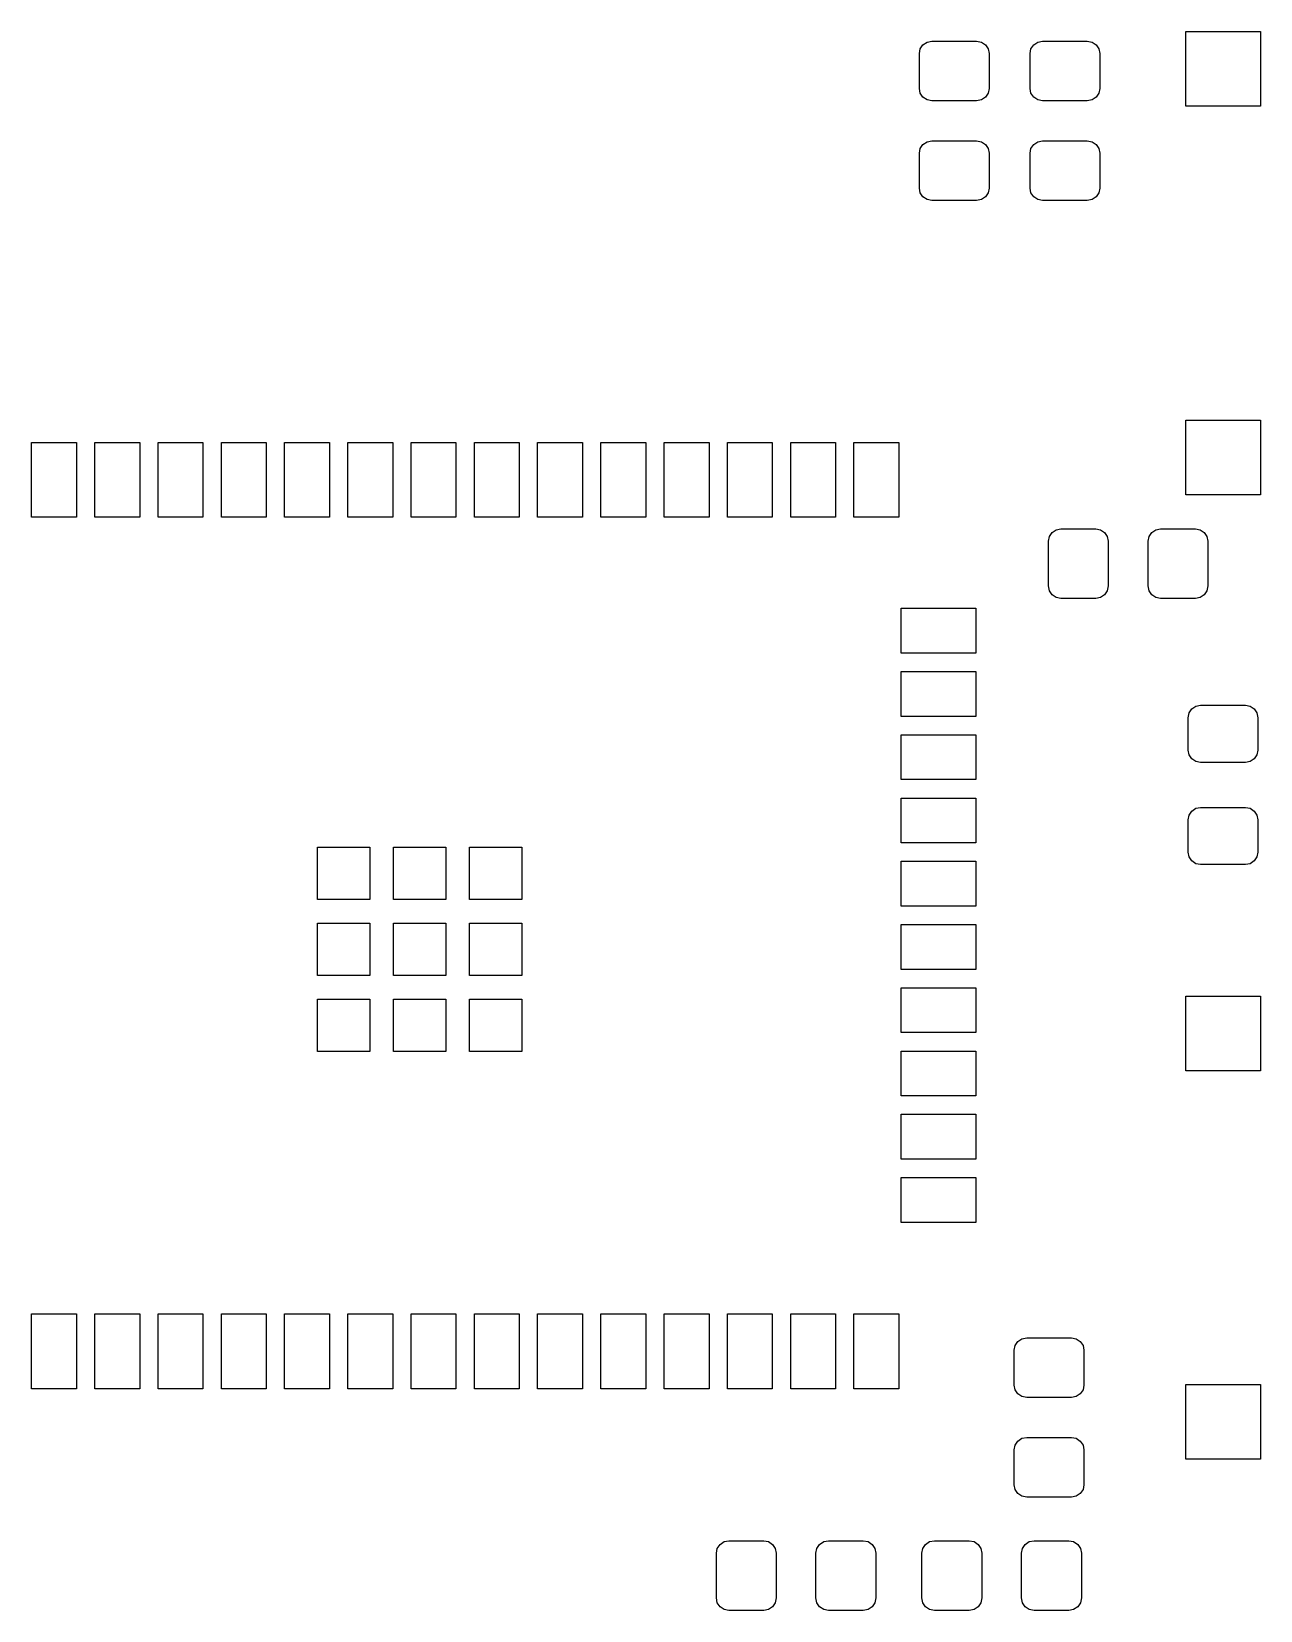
# Model space of a CAD drawing. Extents: x 152.9 to 206.4, y -75.9 to -41.1.
# Drawn here: x 152.93 to 177.6, y -72.77 to -41.07 of the extents above; entities that cross this region are included whole.
import ezdxf

# ---------------------------------------------------------------- set-up
doc = ezdxf.new("R2010")
doc.units = 0
doc.layers.add('BLACK', color=7, linetype='CONTINUOUS')

msp = doc.modelspace()

# ---------------------------------------------------------------- linework, layer by layer
at = {"layer": 'BLACK', "linetype": 'CONTINUOUS'}
for p, q in [((176.0975, -42.57), (176.0975, -41.07)), ((176.0975, -41.07), (177.5975, -41.07)), ((177.5975, -41.07), (177.5975, -42.57)), ((170.75, -41.5125), (170.76903, -41.416829)), ((170.75, -42.2125), (170.75, -41.5125)), ((170.76903, -41.416829), (170.823223, -41.335723)), ((170.823223, -41.335723), (170.904329, -41.28153)), ((170.904329, -41.28153), (171, -41.2625)), ((171, -41.2625), (171.9, -41.2625)), ((171.9, -41.2625), (171.995671, -41.28153)), ((171.995671, -41.28153), (172.076777, -41.335723)), ((172.076777, -41.335723), (172.13097, -41.416829)), ((172.13097, -41.416829), (172.15, -41.5125)), ((172.15, -41.5125), (172.15, -42.2125)), ((172.9725, -41.5125), (172.99153, -41.416829)), ((172.9725, -42.2125), (172.9725, -41.5125)), ((172.99153, -41.416829), (173.045723, -41.335723)), ((173.045723, -41.335723), (173.126829, -41.28153)), ((173.126829, -41.28153), (173.2225, -41.2625)), ((173.2225, -41.2625), (174.1225, -41.2625)), ((174.1225, -41.2625), (174.218171, -41.28153)), ((174.218171, -41.28153), (174.299277, -41.335723)), ((174.299277, -41.335723), (174.35347, -41.416829)), ((174.35347, -41.416829), (174.3725, -41.5125)), ((174.3725, -41.5125), (174.3725, -42.2125)), ((170.76903, -42.308171), (170.75, -42.2125)), ((170.823223, -42.389277), (170.76903, -42.308171)), ((170.904329, -42.44347), (170.823223, -42.389277)), ((171, -42.4625), (170.904329, -42.44347)), ((171.9, -42.4625), (171, -42.4625)), ((171.995671, -42.44347), (171.9, -42.4625)), ((172.076777, -42.389277), (171.995671, -42.44347)), ((172.13097, -42.308171), (172.076777, -42.389277)), ((172.15, -42.2125), (172.13097, -42.308171)), ((172.99153, -42.308171), (172.9725, -42.2125)), ((173.045723, -42.389277), (172.99153, -42.308171)), ((173.126829, -42.44347), (173.045723, -42.389277)), ((173.2225, -42.4625), (173.126829, -42.44347)), ((174.1225, -42.4625), (173.2225, -42.4625)), ((174.218171, -42.44347), (174.1225, -42.4625)), ((174.299277, -42.389277), (174.218171, -42.44347)), ((174.35347, -42.308171), (174.299277, -42.389277)), ((174.3725, -42.2125), (174.35347, -42.308171)), ((177.5975, -42.57), (176.0975, -42.57)), ((170.75, -43.5125), (170.76903, -43.416829)), ((170.76903, -43.416829), (170.823223, -43.335723)), ((170.823223, -43.335723), (170.904329, -43.28153)), ((170.904329, -43.28153), (171, -43.2625)), ((171, -43.2625), (171.9, -43.2625)), ((171.9, -43.2625), (171.995671, -43.28153)), ((171.995671, -43.28153), (172.076777, -43.335723)), ((172.076777, -43.335723), (172.13097, -43.416829)), ((172.13097, -43.416829), (172.15, -43.5125)), ((172.9725, -43.5125), (172.99153, -43.416829)), ((172.99153, -43.416829), (173.045723, -43.335723)), ((173.045723, -43.335723), (173.126829, -43.28153)), ((173.126829, -43.28153), (173.2225, -43.2625)), ((173.2225, -43.2625), (174.1225, -43.2625)), ((174.1225, -43.2625), (174.218171, -43.28153)), ((174.218171, -43.28153), (174.299277, -43.335723)), ((174.299277, -43.335723), (174.35347, -43.416829)), ((174.35347, -43.416829), (174.3725, -43.5125)), ((170.75, -44.2125), (170.75, -43.5125)), ((172.15, -43.5125), (172.15, -44.2125)), ((172.9725, -44.2125), (172.9725, -43.5125)), ((174.3725, -43.5125), (174.3725, -44.2125)), ((170.76903, -44.308171), (170.75, -44.2125)), ((170.823223, -44.389277), (170.76903, -44.308171)), ((172.13097, -44.308171), (172.076777, -44.389277)), ((172.15, -44.2125), (172.13097, -44.308171)), ((172.99153, -44.308171), (172.9725, -44.2125)), ((173.045723, -44.389277), (172.99153, -44.308171)), ((174.35347, -44.308171), (174.299277, -44.389277)), ((174.3725, -44.2125), (174.35347, -44.308171)), ((170.904329, -44.44347), (170.823223, -44.389277)), ((171, -44.4625), (170.904329, -44.44347)), ((171.9, -44.4625), (171, -44.4625)), ((171.995671, -44.44347), (171.9, -44.4625)), ((172.076777, -44.389277), (171.995671, -44.44347)), ((173.126829, -44.44347), (173.045723, -44.389277)), ((173.2225, -44.4625), (173.126829, -44.44347)), ((174.1225, -44.4625), (173.2225, -44.4625)), ((174.218171, -44.44347), (174.1225, -44.4625)), ((174.299277, -44.389277), (174.218171, -44.44347)), ((176.0975, -50.37), (176.0975, -48.87)), ((176.0975, -48.87), (177.5975, -48.87)), ((177.5975, -48.87), (177.5975, -50.37)), ((152.9275, -50.82), (152.9275, -49.32)), ((152.9275, -49.32), (153.8275, -49.32)), ((153.8275, -49.32), (153.8275, -50.82)), ((154.1975, -50.82), (154.1975, -49.32)), ((154.1975, -49.32), (155.0975, -49.32)), ((155.0975, -49.32), (155.0975, -50.82)), ((155.4675, -50.82), (155.4675, -49.32)), ((155.4675, -49.32), (156.3675, -49.32)), ((156.3675, -49.32), (156.3675, -50.82)), ((156.7375, -50.82), (156.7375, -49.32)), ((156.7375, -49.32), (157.6375, -49.32)), ((157.6375, -49.32), (157.6375, -50.82)), ((158.0075, -50.82), (158.0075, -49.32)), ((158.0075, -49.32), (158.9075, -49.32)), ((158.9075, -49.32), (158.9075, -50.82)), ((159.2775, -50.82), (159.2775, -49.32)), ((159.2775, -49.32), (160.1775, -49.32)), ((160.1775, -49.32), (160.1775, -50.82)), ((160.5475, -50.82), (160.5475, -49.32)), ((160.5475, -49.32), (161.4475, -49.32)), ((161.4475, -49.32), (161.4475, -50.82)), ((161.8175, -50.82), (161.8175, -49.32)), ((161.8175, -49.32), (162.7175, -49.32)), ((162.7175, -49.32), (162.7175, -50.82)), ((163.0875, -50.82), (163.0875, -49.32)), ((163.0875, -49.32), (163.9875, -49.32)), ((163.9875, -49.32), (163.9875, -50.82)), ((164.3575, -50.82), (164.3575, -49.32)), ((164.3575, -49.32), (165.2575, -49.32)), ((165.2575, -49.32), (165.2575, -50.82)), ((165.6275, -50.82), (165.6275, -49.32)), ((165.6275, -49.32), (166.5275, -49.32)), ((166.5275, -49.32), (166.5275, -50.82)), ((166.8975, -50.82), (166.8975, -49.32)), ((166.8975, -49.32), (167.7975, -49.32)), ((167.7975, -49.32), (167.7975, -50.82)), ((168.1675, -50.82), (168.1675, -49.32)), ((168.1675, -49.32), (169.0675, -49.32)), ((169.0675, -49.32), (169.0675, -50.82)), ((169.4375, -50.82), (169.4375, -49.32)), ((169.4375, -49.32), (170.3375, -49.32)), ((170.3375, -49.32), (170.3375, -50.82)), ((177.5975, -50.37), (176.0975, -50.37)), ((153.8275, -50.82), (152.9275, -50.82)), ((155.0975, -50.82), (154.1975, -50.82)), ((156.3675, -50.82), (155.4675, -50.82)), ((157.6375, -50.82), (156.7375, -50.82)), ((158.9075, -50.82), (158.0075, -50.82)), ((160.1775, -50.82), (159.2775, -50.82)), ((161.4475, -50.82), (160.5475, -50.82)), ((162.7175, -50.82), (161.8175, -50.82)), ((163.9875, -50.82), (163.0875, -50.82)), ((165.2575, -50.82), (164.3575, -50.82)), ((166.5275, -50.82), (165.6275, -50.82)), ((167.7975, -50.82), (166.8975, -50.82)), ((169.0675, -50.82), (168.1675, -50.82)), ((170.3375, -50.82), (169.4375, -50.82)), ((173.3425, -51.3025), (173.36153, -51.206829)), ((173.3425, -52.2025), (173.3425, -51.3025)), ((173.36153, -51.206829), (173.415723, -51.125723)), ((173.415723, -51.125723), (173.496829, -51.07153)), ((173.496829, -51.07153), (173.5925, -51.0525)), ((173.5925, -51.0525), (174.2925, -51.0525)), ((174.2925, -51.0525), (174.388171, -51.07153)), ((174.388171, -51.07153), (174.469277, -51.125723)), ((174.469277, -51.125723), (174.52347, -51.206829)), ((174.52347, -51.206829), (174.5425, -51.3025)), ((174.5425, -51.3025), (174.5425, -52.2025)), ((175.3425, -51.3025), (175.36153, -51.206829)), ((175.3425, -52.2025), (175.3425, -51.3025)), ((175.36153, -51.206829), (175.415723, -51.125723)), ((175.415723, -51.125723), (175.496829, -51.07153)), ((175.496829, -51.07153), (175.5925, -51.0525)), ((175.5925, -51.0525), (176.2925, -51.0525)), ((176.2925, -51.0525), (176.388171, -51.07153)), ((176.388171, -51.07153), (176.469277, -51.125723)), ((176.469277, -51.125723), (176.52347, -51.206829)), ((176.52347, -51.206829), (176.5425, -51.3025)), ((176.5425, -51.3025), (176.5425, -52.2025)), ((173.36153, -52.298171), (173.3425, -52.2025)), ((173.415723, -52.379277), (173.36153, -52.298171)), ((174.52347, -52.298171), (174.469277, -52.379277)), ((174.5425, -52.2025), (174.52347, -52.298171)), ((175.36153, -52.298171), (175.3425, -52.2025)), ((175.415723, -52.379277), (175.36153, -52.298171)), ((176.52347, -52.298171), (176.469277, -52.379277)), ((176.5425, -52.2025), (176.52347, -52.298171)), ((173.496829, -52.43347), (173.415723, -52.379277)), ((173.5925, -52.4525), (173.496829, -52.43347)), ((174.2925, -52.4525), (173.5925, -52.4525)), ((174.388171, -52.43347), (174.2925, -52.4525)), ((174.469277, -52.379277), (174.388171, -52.43347)), ((175.496829, -52.43347), (175.415723, -52.379277)), ((175.5925, -52.4525), (175.496829, -52.43347)), ((176.2925, -52.4525), (175.5925, -52.4525)), ((176.388171, -52.43347), (176.2925, -52.4525)), ((176.469277, -52.379277), (176.388171, -52.43347)), ((170.3875, -53.55), (170.3875, -52.65)), ((170.3875, -52.65), (171.8875, -52.65)), ((171.8875, -52.65), (171.8875, -53.55)), ((171.8875, -53.55), (170.3875, -53.55)), ((170.3875, -54.82), (170.3875, -53.92)), ((170.3875, -53.92), (171.8875, -53.92)), ((171.8875, -53.92), (171.8875, -54.82)), ((171.8875, -54.82), (170.3875, -54.82)), ((176.1475, -54.8475), (176.16653, -54.751829)), ((176.16653, -54.751829), (176.220723, -54.670723)), ((176.220723, -54.670723), (176.301829, -54.61653)), ((176.301829, -54.61653), (176.3975, -54.5975)), ((176.3975, -54.5975), (177.2975, -54.5975)), ((177.2975, -54.5975), (177.393171, -54.61653)), ((177.393171, -54.61653), (177.474277, -54.670723)), ((177.474277, -54.670723), (177.52847, -54.751829)), ((177.52847, -54.751829), (177.5475, -54.8475)), ((176.1475, -55.4975), (176.1475, -54.8475)), ((177.5475, -54.8475), (177.5475, -55.4975)), ((170.3875, -56.09), (170.3875, -55.19)), ((170.3875, -55.19), (171.8875, -55.19)), ((171.8875, -55.19), (171.8875, -56.09)), ((176.16653, -55.593171), (176.1475, -55.4975)), ((176.220723, -55.674277), (176.16653, -55.593171)), ((176.301829, -55.72847), (176.220723, -55.674277)), ((176.3975, -55.7475), (176.301829, -55.72847)), ((177.2975, -55.7475), (176.3975, -55.7475)), ((177.393171, -55.72847), (177.2975, -55.7475)), ((177.474277, -55.674277), (177.393171, -55.72847)), ((177.52847, -55.593171), (177.474277, -55.674277)), ((177.5475, -55.4975), (177.52847, -55.593171)), ((171.8875, -56.09), (170.3875, -56.09)), ((170.3875, -57.36), (170.3875, -56.46)), ((170.3875, -56.46), (171.8875, -56.46)), ((171.8875, -56.46), (171.8875, -57.36)), ((176.16653, -56.801829), (176.220723, -56.720723)), ((176.220723, -56.720723), (176.301829, -56.66653)), ((176.301829, -56.66653), (176.3975, -56.6475)), ((176.3975, -56.6475), (177.2975, -56.6475)), ((177.2975, -56.6475), (177.393171, -56.66653)), ((177.393171, -56.66653), (177.474277, -56.720723)), ((177.474277, -56.720723), (177.52847, -56.801829)), ((176.1475, -56.8975), (176.16653, -56.801829)), ((176.1475, -57.5475), (176.1475, -56.8975)), ((177.52847, -56.801829), (177.5475, -56.8975)), ((177.5475, -56.8975), (177.5475, -57.5475)), ((171.8875, -57.36), (170.3875, -57.36)), ((158.6675, -58.5), (158.6675, -57.45)), ((158.6675, -57.45), (159.7175, -57.45)), ((159.7175, -57.45), (159.7175, -58.5)), ((160.1925, -58.5), (160.1925, -57.45)), ((160.1925, -57.45), (161.2425, -57.45)), ((161.2425, -57.45), (161.2425, -58.5)), ((161.7175, -58.5), (161.7175, -57.45)), ((161.7175, -57.45), (162.7675, -57.45)), ((162.7675, -57.45), (162.7675, -58.5)), ((176.16653, -57.643171), (176.1475, -57.5475)), ((176.220723, -57.724277), (176.16653, -57.643171)), ((177.52847, -57.643171), (177.474277, -57.724277)), ((177.5475, -57.5475), (177.52847, -57.643171)), ((170.3875, -58.63), (170.3875, -57.73)), ((170.3875, -57.73), (171.8875, -57.73)), ((171.8875, -57.73), (171.8875, -58.63)), ((176.301829, -57.77847), (176.220723, -57.724277)), ((176.3975, -57.7975), (176.301829, -57.77847)), ((177.2975, -57.7975), (176.3975, -57.7975)), ((177.393171, -57.77847), (177.2975, -57.7975)), ((177.474277, -57.724277), (177.393171, -57.77847)), ((159.7175, -58.5), (158.6675, -58.5)), ((161.2425, -58.5), (160.1925, -58.5)), ((162.7675, -58.5), (161.7175, -58.5)), ((171.8875, -58.63), (170.3875, -58.63)), ((158.6675, -60.025), (158.6675, -58.975)), ((158.6675, -58.975), (159.7175, -58.975)), ((159.7175, -58.975), (159.7175, -60.025)), ((160.1925, -60.025), (160.1925, -58.975)), ((160.1925, -58.975), (161.2425, -58.975)), ((161.2425, -58.975), (161.2425, -60.025)), ((161.7175, -60.025), (161.7175, -58.975)), ((161.7175, -58.975), (162.7675, -58.975)), ((162.7675, -58.975), (162.7675, -60.025)), ((170.3875, -59.9), (170.3875, -59)), ((170.3875, -59), (171.8875, -59)), ((171.8875, -59), (171.8875, -59.9)), ((171.8875, -59.9), (170.3875, -59.9)), ((159.7175, -60.025), (158.6675, -60.025)), ((161.2425, -60.025), (160.1925, -60.025)), ((162.7675, -60.025), (161.7175, -60.025)), ((158.6675, -61.55), (158.6675, -60.5)), ((158.6675, -60.5), (159.7175, -60.5)), ((159.7175, -60.5), (159.7175, -61.55)), ((160.1925, -61.55), (160.1925, -60.5)), ((160.1925, -60.5), (161.2425, -60.5)), ((161.2425, -60.5), (161.2425, -61.55)), ((161.7175, -61.55), (161.7175, -60.5)), ((161.7175, -60.5), (162.7675, -60.5)), ((162.7675, -60.5), (162.7675, -61.55)), ((170.3875, -61.17), (170.3875, -60.27)), ((170.3875, -60.27), (171.8875, -60.27)), ((171.8875, -60.27), (171.8875, -61.17)), ((176.0975, -61.9375), (176.0975, -60.4375)), ((176.0975, -60.4375), (177.5975, -60.4375)), ((177.5975, -60.4375), (177.5975, -61.9375)), ((171.8875, -61.17), (170.3875, -61.17)), ((159.7175, -61.55), (158.6675, -61.55)), ((161.2425, -61.55), (160.1925, -61.55)), ((162.7675, -61.55), (161.7175, -61.55)), ((170.3875, -62.44), (170.3875, -61.54)), ((170.3875, -61.54), (171.8875, -61.54)), ((171.8875, -61.54), (171.8875, -62.44)), ((177.5975, -61.9375), (176.0975, -61.9375)), ((171.8875, -62.44), (170.3875, -62.44)), ((170.3875, -63.71), (170.3875, -62.81)), ((170.3875, -62.81), (171.8875, -62.81)), ((171.8875, -62.81), (171.8875, -63.71)), ((171.8875, -63.71), (170.3875, -63.71)), ((170.3875, -64.98), (170.3875, -64.08)), ((170.3875, -64.08), (171.8875, -64.08)), ((171.8875, -64.08), (171.8875, -64.98)), ((171.8875, -64.98), (170.3875, -64.98)), ((152.9275, -68.32), (152.9275, -66.82)), ((152.9275, -66.82), (153.8275, -66.82)), ((153.8275, -66.82), (153.8275, -68.32)), ((154.1975, -68.32), (154.1975, -66.82)), ((154.1975, -66.82), (155.0975, -66.82)), ((155.0975, -66.82), (155.0975, -68.32)), ((155.4675, -68.32), (155.4675, -66.82)), ((155.4675, -66.82), (156.3675, -66.82)), ((156.3675, -66.82), (156.3675, -68.32)), ((156.7375, -68.32), (156.7375, -66.82)), ((156.7375, -66.82), (157.6375, -66.82)), ((157.6375, -66.82), (157.6375, -68.32)), ((158.0075, -68.32), (158.0075, -66.82)), ((158.0075, -66.82), (158.9075, -66.82)), ((158.9075, -66.82), (158.9075, -68.32)), ((159.2775, -68.32), (159.2775, -66.82)), ((159.2775, -66.82), (160.1775, -66.82)), ((160.1775, -66.82), (160.1775, -68.32)), ((160.5475, -68.32), (160.5475, -66.82)), ((160.5475, -66.82), (161.4475, -66.82)), ((161.4475, -66.82), (161.4475, -68.32)), ((161.8175, -68.32), (161.8175, -66.82)), ((161.8175, -66.82), (162.7175, -66.82)), ((162.7175, -66.82), (162.7175, -68.32)), ((163.0875, -68.32), (163.0875, -66.82)), ((163.0875, -66.82), (163.9875, -66.82)), ((163.9875, -66.82), (163.9875, -68.32)), ((164.3575, -68.32), (164.3575, -66.82)), ((164.3575, -66.82), (165.2575, -66.82)), ((165.2575, -66.82), (165.2575, -68.32)), ((165.6275, -68.32), (165.6275, -66.82)), ((165.6275, -66.82), (166.5275, -66.82)), ((166.5275, -66.82), (166.5275, -68.32)), ((166.8975, -68.32), (166.8975, -66.82)), ((166.8975, -66.82), (167.7975, -66.82)), ((167.7975, -66.82), (167.7975, -68.32)), ((168.1675, -68.32), (168.1675, -66.82)), ((168.1675, -66.82), (169.0675, -66.82)), ((169.0675, -66.82), (169.0675, -68.32)), ((169.4375, -68.32), (169.4375, -66.82)), ((169.4375, -66.82), (170.3375, -66.82)), ((170.3375, -66.82), (170.3375, -68.32)), ((172.655, -67.5475), (172.67403, -67.451829)), ((172.67403, -67.451829), (172.728223, -67.370723)), ((172.728223, -67.370723), (172.809329, -67.31653)), ((172.809329, -67.31653), (172.905, -67.2975)), ((172.905, -67.2975), (173.805, -67.2975)), ((173.805, -67.2975), (173.900671, -67.31653)), ((173.900671, -67.31653), (173.981777, -67.370723)), ((173.981777, -67.370723), (174.03597, -67.451829)), ((174.03597, -67.451829), (174.055, -67.5475)), ((172.655, -68.2475), (172.655, -67.5475)), ((174.055, -67.5475), (174.055, -68.2475)), ((153.8275, -68.32), (152.9275, -68.32)), ((155.0975, -68.32), (154.1975, -68.32)), ((156.3675, -68.32), (155.4675, -68.32)), ((157.6375, -68.32), (156.7375, -68.32)), ((158.9075, -68.32), (158.0075, -68.32)), ((160.1775, -68.32), (159.2775, -68.32)), ((161.4475, -68.32), (160.5475, -68.32)), ((162.7175, -68.32), (161.8175, -68.32)), ((163.9875, -68.32), (163.0875, -68.32)), ((165.2575, -68.32), (164.3575, -68.32)), ((166.5275, -68.32), (165.6275, -68.32)), ((167.7975, -68.32), (166.8975, -68.32)), ((169.0675, -68.32), (168.1675, -68.32)), ((170.3375, -68.32), (169.4375, -68.32)), ((172.67403, -68.343171), (172.655, -68.2475)), ((172.728223, -68.424277), (172.67403, -68.343171)), ((172.809329, -68.47847), (172.728223, -68.424277)), ((173.981777, -68.424277), (173.900671, -68.47847)), ((174.03597, -68.343171), (173.981777, -68.424277)), ((174.055, -68.2475), (174.03597, -68.343171)), ((176.0975, -69.7375), (176.0975, -68.2375)), ((176.0975, -68.2375), (177.5975, -68.2375)), ((177.5975, -68.2375), (177.5975, -69.7375)), ((172.905, -68.4975), (172.809329, -68.47847)), ((173.805, -68.4975), (172.905, -68.4975)), ((173.900671, -68.47847), (173.805, -68.4975)), ((172.67403, -69.451829), (172.728223, -69.370723)), ((172.728223, -69.370723), (172.809329, -69.31653)), ((172.809329, -69.31653), (172.905, -69.2975)), ((172.905, -69.2975), (173.805, -69.2975)), ((173.805, -69.2975), (173.900671, -69.31653)), ((173.900671, -69.31653), (173.981777, -69.370723)), ((173.981777, -69.370723), (174.03597, -69.451829)), ((172.655, -69.5475), (172.67403, -69.451829)), ((172.655, -70.2475), (172.655, -69.5475)), ((174.03597, -69.451829), (174.055, -69.5475)), ((174.055, -69.5475), (174.055, -70.2475)), ((177.5975, -69.7375), (176.0975, -69.7375)), ((172.67403, -70.343171), (172.655, -70.2475)), ((172.728223, -70.424277), (172.67403, -70.343171)), ((174.03597, -70.343171), (173.981777, -70.424277)), ((174.055, -70.2475), (174.03597, -70.343171)), ((172.809329, -70.47847), (172.728223, -70.424277)), ((172.905, -70.4975), (172.809329, -70.47847)), ((173.805, -70.4975), (172.905, -70.4975)), ((173.900671, -70.47847), (173.805, -70.4975)), ((173.981777, -70.424277), (173.900671, -70.47847)), ((166.675, -71.6225), (166.69403, -71.526829)), ((166.675, -72.5225), (166.675, -71.6225)), ((166.69403, -71.526829), (166.748223, -71.445723)), ((166.748223, -71.445723), (166.829329, -71.39153)), ((166.829329, -71.39153), (166.925, -71.3725)), ((166.925, -71.3725), (167.625, -71.3725)), ((167.625, -71.3725), (167.720671, -71.39153)), ((167.720671, -71.39153), (167.801777, -71.445723)), ((167.801777, -71.445723), (167.85597, -71.526829)), ((167.85597, -71.526829), (167.875, -71.6225)), ((167.875, -71.6225), (167.875, -72.5225)), ((168.675, -71.6225), (168.69403, -71.526829)), ((168.675, -72.5225), (168.675, -71.6225)), ((168.69403, -71.526829), (168.748223, -71.445723)), ((168.748223, -71.445723), (168.829329, -71.39153)), ((168.829329, -71.39153), (168.925, -71.3725)), ((168.925, -71.3725), (169.625, -71.3725)), ((169.625, -71.3725), (169.720671, -71.39153)), ((169.720671, -71.39153), (169.801777, -71.445723)), ((169.801777, -71.445723), (169.85597, -71.526829)), ((169.85597, -71.526829), (169.875, -71.6225)), ((169.875, -71.6225), (169.875, -72.5225)), ((170.8025, -71.6225), (170.82153, -71.526829)), ((170.8025, -72.5225), (170.8025, -71.6225)), ((170.82153, -71.526829), (170.875723, -71.445723)), ((170.875723, -71.445723), (170.956829, -71.39153)), ((170.956829, -71.39153), (171.0525, -71.3725)), ((171.0525, -71.3725), (171.7525, -71.3725)), ((171.7525, -71.3725), (171.848171, -71.39153)), ((171.848171, -71.39153), (171.929277, -71.445723)), ((171.929277, -71.445723), (171.98347, -71.526829)), ((171.98347, -71.526829), (172.0025, -71.6225)), ((172.0025, -71.6225), (172.0025, -72.5225)), ((172.8025, -71.6225), (172.82153, -71.526829)), ((172.8025, -72.5225), (172.8025, -71.6225)), ((172.82153, -71.526829), (172.875723, -71.445723)), ((172.875723, -71.445723), (172.956829, -71.39153)), ((172.956829, -71.39153), (173.0525, -71.3725)), ((173.0525, -71.3725), (173.7525, -71.3725)), ((173.7525, -71.3725), (173.848171, -71.39153)), ((173.848171, -71.39153), (173.929277, -71.445723)), ((173.929277, -71.445723), (173.98347, -71.526829)), ((173.98347, -71.526829), (174.0025, -71.6225)), ((174.0025, -71.6225), (174.0025, -72.5225)), ((166.69403, -72.618171), (166.675, -72.5225)), ((167.875, -72.5225), (167.85597, -72.618171)), ((168.69403, -72.618171), (168.675, -72.5225)), ((169.875, -72.5225), (169.85597, -72.618171)), ((170.82153, -72.618171), (170.8025, -72.5225)), ((172.0025, -72.5225), (171.98347, -72.618171)), ((172.82153, -72.618171), (172.8025, -72.5225)), ((174.0025, -72.5225), (173.98347, -72.618171)), ((166.748223, -72.699277), (166.69403, -72.618171)), ((166.829329, -72.75347), (166.748223, -72.699277)), ((166.925, -72.7725), (166.829329, -72.75347)), ((167.625, -72.7725), (166.925, -72.7725)), ((167.720671, -72.75347), (167.625, -72.7725)), ((167.801777, -72.699277), (167.720671, -72.75347)), ((167.85597, -72.618171), (167.801777, -72.699277)), ((168.748223, -72.699277), (168.69403, -72.618171)), ((168.829329, -72.75347), (168.748223, -72.699277)), ((168.925, -72.7725), (168.829329, -72.75347)), ((169.625, -72.7725), (168.925, -72.7725)), ((169.720671, -72.75347), (169.625, -72.7725)), ((169.801777, -72.699277), (169.720671, -72.75347)), ((169.85597, -72.618171), (169.801777, -72.699277)), ((170.875723, -72.699277), (170.82153, -72.618171)), ((170.956829, -72.75347), (170.875723, -72.699277)), ((171.0525, -72.7725), (170.956829, -72.75347)), ((171.7525, -72.7725), (171.0525, -72.7725)), ((171.848171, -72.75347), (171.7525, -72.7725)), ((171.929277, -72.699277), (171.848171, -72.75347)), ((171.98347, -72.618171), (171.929277, -72.699277)), ((172.875723, -72.699277), (172.82153, -72.618171)), ((172.956829, -72.75347), (172.875723, -72.699277)), ((173.0525, -72.7725), (172.956829, -72.75347)), ((173.7525, -72.7725), (173.0525, -72.7725)), ((173.848171, -72.75347), (173.7525, -72.7725)), ((173.929277, -72.699277), (173.848171, -72.75347)), ((173.98347, -72.618171), (173.929277, -72.699277))]:
    msp.add_line(p, q, dxfattribs=at)

doc.saveas('drawing.dxf')
